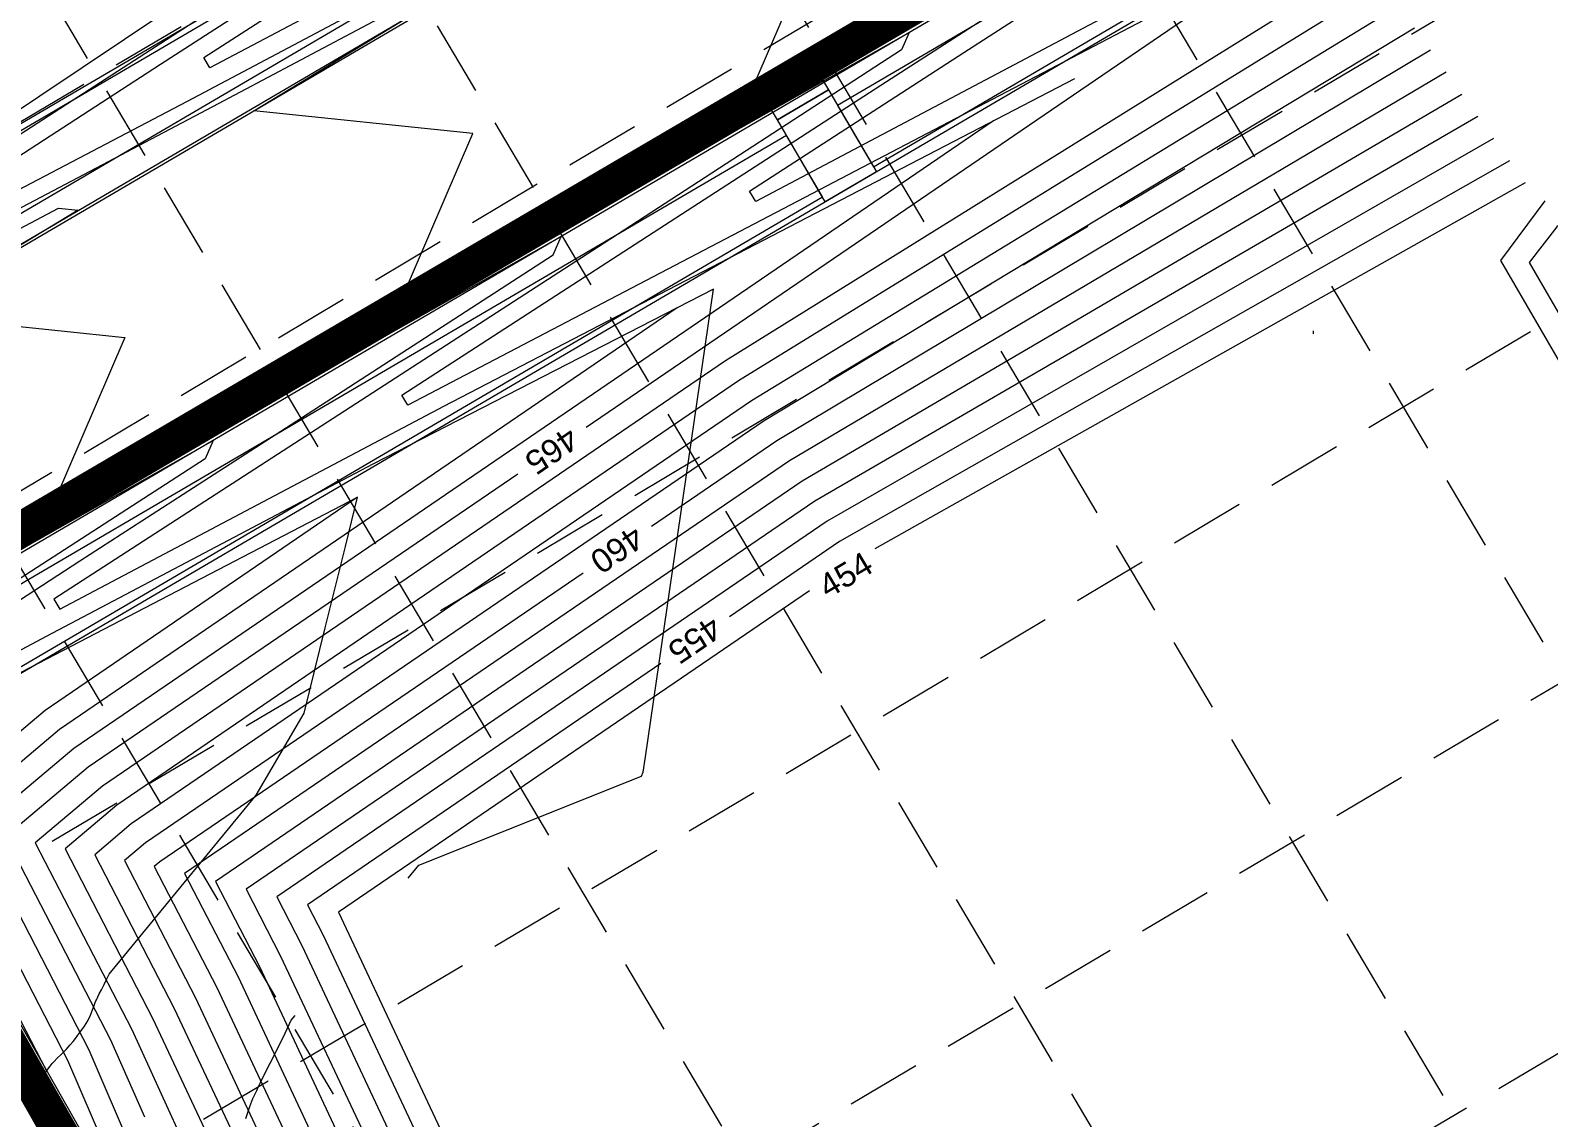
# Model space of a CAD drawing. Header units: inches. Extents: x 2527773 to 2531821, y 6906669 to 6910268.
# Drawn here: x 2528372.6 to 2528628.7, y 6908574.5 to 6908757.9 of the extents above; entities that cross this region are included whole.
import ezdxf
from ezdxf.enums import TextEntityAlignment as Align

# ---------------------------------------------------------------- set-up
doc = ezdxf.new("R2010")
doc.units = ezdxf.units.IN
doc.header["$MEASUREMENT"] = 0
doc.linetypes.add('DASHED', pattern=[0.2286, 0.1524, -0.0762])
doc.linetypes.add('HIDDEN', pattern=[0.009525, 0.00635, -0.003175])
for name, color, linetype, lineweight in [('CE-GRADE-25128 - CE-GRAD-CONT-MAJR-LABL-STD1', 1, 'Continuous', 30), ('CE-GRADE-25128 - CE-GRAD-CONT-MAJR-LINE', 1, 'Continuous', 80), ('CE-GRADE-25128 - CE-GRAD-CONT-MINR-LABL-STD1', 40, 'Continuous', 30), ('CE-GRADE-25128 - CE-GRAD-CONT-MINR-LINE', 40, 'Continuous', 53), ('CE-SITE-25128 - a-paving', 251, 'Continuous', 0), ('CE-xutil-25128 - 34-St_ Structs', 253, 'Continuous', 13), ('CE-xutil-25128 - 57-Hatch2', 253, 'Continuous', 13), ('Level 13', 7, 'Continuous', 0)]:
    doc.layers.add(name, color=color, linetype=linetype, lineweight=lineweight)
doc.layers.add('GRID', color=254, linetype='HIDDEN')
doc.layers.add('LIMITS OF DISTURBANCE', color=1, linetype='HIDDEN')
doc.styles.get("Standard").update_dxf_attribs({"font": 'ARIAL.TTF'})

msp = doc.modelspace()

# ---------------------------------------------------------------- hatches: boundary and pattern name
at = {"layer": 'CE-xutil-25128 - 34-St_ Structs', "linetype": 'Continuous'}
h = msp.add_hatch(dxfattribs=at)
h.set_pattern_fill('GRAVEL', color=256, style=0)
h.set_pattern_definition([(129.96, (2526076.5, 6909385), (150361.5, -182959.5), [1683.7, -334309.2]), (80.494, (2524995, 6910675.5), (-7020.9, -26916.6), [1541.3, -305670.6]), (28.105, (2525249.6, 6912195.7), (-328138.95, -173140.3), [1582, -408417.7]), (-20.42, (2526645, 6912941), (231435.2, -89115), [1564.3, -273661]), (-64.46, (2528111, 6912395), (19474.3, -33827.5), [1237, -253531.7]), (250.27, (2528644.3, 6911279), (-7020.9, -26916.6), [1533, -305679]), (213.56, (2528126.7, 6909836), (-308664.7, -206967.8), [985.1, -409629.8]), (175.85, (2527305.8, 6909291.4), (-139496.4, 7638), [1232.5, -305060]), (96.87, (2525431, 6915323), (5432.5, -87660.8), [1948.6, -147530.3]), (70.267, (2525198, 6917257.6), (-7020.87, -26916.6), [1667.5, -305544.4]), (30.83, (2525760, 6918827), (-7020, -26917), [1086, -37947]), (-14.62, (2526693, 6919384), (19474, -33828), [1332, -26050]), (-52.933, (2527981.5, 6919047.5), (84917.87, -108393.53), [1952, -312127.5]), (-78.41, (2529158, 6917490), (19474, -33828), [2072, -59936]), (-99.506, (2529574.2, 6915460.5), (-7020.9, -26916.6), [1741.5, -305470.3]), (216.02, (2529286.6, 6913743), (-141084.8, -106939.4), [1278.3, -214593]), (170.66, (2528252.7, 6912991), (-271972, 42192.6), [1394, -301085.5]), (131.27, (2526877, 6913217), (45969, -40738.5), [1499, -97712.4]), (114.228, (2525888.3, 6914344.2), (90350.4, -196054.3), [1166.4, -391719.5]), (129.963, (2517507.6, 6915584), (150361.5, -182959.53), [1683.1, -334309.8]), (80.494, (2516426.6, 6916874), (-7020.87, -26916.6), [1541, -305671]), (28.105, (2516681, 6918393.8), (-328138.95, -173140.29), [1582, -408417.6]), (-19.896, (2518076.5, 6919139), (257930.3, -96025.84), [1564.4, -300915]), (-65.258, (2519547.5, 6918606.7), (70876.1, -162226.8), [1246.6, -214624.8]), (250.267, (2520069.3, 6917474.5), (-7020.87, -26916.6), [1527.8, -305684]), (213.557, (2519553.4, 6916036.4), (-308664.7, -206967.82), [982.3, -409632.6]), (175.846, (2518735, 6915493.4), (-139496.44, 7638), [1229.8, -305062.9]), (129.963, (2514364.7, 6937176.5), (150361.48, -182959.53), [1682.7, -334310.2]), (80.494, (2513284, 6938466.2), (-7020.87, -26916.61), [1541.2, -305670.7]), (28.105, (2513538.4, 6939986.2), (-328138.95, -173140.29), [1581.3, -408418.3]), (-19.896, (2514933.2, 6940731.1), (257930.3, -96025.84), [1564, -300915.5]), (-65.258, (2516403.8, 6940199), (70876.14, -162226.76), [1247.3, -214624]), (250.267, (2516925.9, 6939066.1), (-7020.87, -26916.61), [1526.9, -305685]), (213.557, (2516410.3, 6937629), (-308664.7, -206967.82), [982.1, -409632.8]), (175.846, (2515592, 6937086), (-139496.44, 7638), [1229.7, -305063]), (129.963, (2527608.6, 6935478.7), (150361.48, -182959.53), [1009.8, -334983.1]), (80.494, (2526960, 6936252.7), (-7020.87, -26916.61), [925, -306287]), (28.105, (2527112.8, 6937164.9), (-328138.95, -173140.29), [949.7, -409049.9]), (-20.42, (2527950.5, 6937612.3), (231435.18, -89114.92), [937.8, -274287.5]), (-64.464, (2528829.4, 6937285), (19474.25, -33827.54), [742, -254026.6]), (250.267, (2529149.3, 6936615.5), (-7020.87, -26916.61), [919.6, -306292.3]), (213.557, (2528838.8, 6935749.9), (-308664.7, -206967.82), [591.4, -410023.5]), (175.846, (2528346, 6935423), (-139496.44, 7638), [738.7, -305554]), (129.963, (2529163.3, 6919196.6), (150361.5, -182959.53), [1683.1, -334309.8]), (80.494, (2528082.3, 6920486.6), (-7020.87, -26916.6), [1541.6, -305670.2]), (28.105, (2528336.9, 6922007.1), (-328138.95, -173140.29), [1581.6, -408418]), (-19.896, (2529732, 6922752.2), (257930.3, -96025.84), [1564.8, -300914.6]), (-65.258, (2531203.4, 6922219.6), (70876.1, -162226.8), [1247, -214624.5]), (250.267, (2531725.2, 6921087.2), (-7020.87, -26916.6), [1528, -305683.9]), (213.557, (2531209.3, 6919648.9), (-308664.7, -206967.82), [982.4, -409632.5]), (175.846, (2530390.7, 6919106), (-139496.44, 7638), [1229.7, -305063]), (129.963, (2521542.8, 6915637.8), (150361.5, -182959.53), [1683.7, -334309.2]), (80.494, (2520461.4, 6916928.3), (-7020.87, -26916.6), [1541.3, -305670.6]), (28.105, (2520715.9, 6918448.5), (-328138.95, -173140.3), [1582, -408417.7]), (-20.42, (2522111.3, 6919193.7), (231435.2, -89114.9), [1564.3, -273661]), (-64.464, (2523577.3, 6918648), (19474.25, -33827.5), [1237, -253531.7]), (250.267, (2524110.5, 6917531.7), (-7020.87, -26916.6), [1533, -305679]), (213.557, (2523593, 6916088.8), (-308664.7, -206967.82), [985.1, -409629.8]), (175.846, (2522772, 6915544.2), (-139496.44, 7638), [1232.6, -305060]), (129.963, (2517191, 6919457.6), (150361.48, -182959.53), [1683.7, -334309.2]), (80.494, (2516109.5, 6920748), (-7020.87, -26916.6), [1540.6, -305671.3]), (28.105, (2516364, 6922267.5), (-328138.95, -173140.29), [1582.3, -408417.2]), (-19.896, (2517759.7, 6923013), (257930.3, -96025.84), [1564, -300915.5]), (-65.258, (2519230.3, 6922480.7), (70876.1, -162226.76), [1246.8, -214624.6]), (250.267, (2519752, 6921348.3), (-7020.87, -26916.6), [1528, -305684]), (213.557, (2519236.2, 6919910.1), (-308664.7, -206967.82), [982.3, -409632.5]), (175.846, (2518417.6, 6919367), (-139496.44, 7638), [1229.8, -305062.8]), (129.963, (2530369, 6924043.9), (150361.48, -182959.53), [1683.1, -334309.8]), (80.494, (2529287.8, 6925334), (-7020.87, -26916.6), [1541.6, -305670.2]), (28.105, (2529542.4, 6926854.4), (-328138.95, -173140.29), [1581.6, -408418]), (-19.896, (2530937.5, 6927599.5), (257930.3, -96025.84), [1564.8, -300914.6]), (-65.258, (2532409, 6927067), (70876.14, -162226.76), [1247, -214624.5]), (250.267, (2532930.8, 6925934.5), (-7020.87, -26916.6), [1528, -305683.9]), (213.557, (2532414.9, 6924496.2), (-308664.7, -206967.82), [982.4, -409632.5]), (175.846, (2531596.2, 6923953.2), (-139496.44, 7638), [1229.7, -305063]), (40.813, (2524239.8, 6928777.4), (-74052.83, -66928), [1948.5, -335864.3]), (14.373, (2525714.6, 6930051), (-60011.1, -13094.77), [1671.3, -342678.3]), (-25.084, (2527333.6, 6930465.8), (125454.7, -61471.23), [1098.4, -305194.3]), (-71.345, (2528328.4, 6930000), (19474.3, -33827.5), [1348, -98468]), (250.267, (2528759.5, 6928723.1), (-7020.87, -26916.6), [1956, -305256]), (226.024, (2528099, 6926882), (-40536.85, -46922.3), [2066.7, -221343.4]), (199.49, (2526664, 6925395), (-60011, -13094.8), [1748, -97464]), (165.38, (2525016, 6924812), (19474, -33828), [1197, -26185]), (112.818, (2523858.4, 6925113.7), (70876.14, -162226.76), [1412.1, -313890]), (75.38, (2523310, 6926415), (19474, -33828), [1485, -26332]), (58.929, (2523685.6, 6927852.4), (-47557.7, -73838.9), [1164.2, -288883]), (96.872, (2520106.3, 6922343), (5432.5, -87660.8), [1948, -147531]), (70.267, (2519873.2, 6924277.2), (-7020.87, -26916.6), [1668.1, -305543.8]), (30.83, (2520436, 6925847), (-7020, -26917), [1085, -37947]), (-14.62, (2521368, 6926404), (19474, -33828), [1331, -26050]), (-52.933, (2522656.7, 6926067.5), (84917.87, -108393.53), [1952, -312127.6]), (-78.41, (2523833, 6924510), (19474, -33827.5), [2072, -59935]), (-99.506, (2524249.4, 6922480), (-7020.87, -26916.6), [1741, -305471]), (216.02, (2523962, 6920763), (-141084.8, -106939.4), [1279, -214592.5]), (170.657, (2522927.5, 6920010.9), (-271972, 42192.6), [1393.6, -301085.8]), (131.27, (2521552, 6920237), (45969.4, -40738.5), [1499.6, -97712]), (114.228, (2520563.2, 6921364.2), (90350.39, -196054.3), [1166, -391720]), (7.496, (2530950.7, 6936119), (-86506.2, -6183.8), [1948, -145832]), (-19.896, (2532882.2, 6936373.1), (257930.3, -96025.84), [1677.4, -300802]), (-57.343, (2534459.5, 6935802.3), (19474.25, -33827.54), [1093.7, -408905.8]), (255.38, (2535050, 6934881), (-33516, -20006), [1365, -26452]), (216.534, (2534705.2, 6933560.9), (-174600.77, -126945.06), [1971.6, -390914.3]), (192.31, (2533121, 6932387), (-33516, -20006), [2074.5, -59349]), (165.38, (2531094, 6931945), (19474, -33828), [1755, -25627]), (131.272, (2529396, 6932388), (45969.4, -40738.5), [1198, -98014]), (80.494, (2528606.1, 6933288), (-7020.87, -26916.61), [1406.1, -305805.8]), (42.107, (2528838, 6934675), (-33516, -20005.7), [1503, -98312.7]), (23.695, (2529953.5, 6935682.7), (-160559.04, -73111.84), [1174.6, -312905]), (129.963, (2530339.8, 6927931.9), (150361.48, -182959.53), [1683.3, -334309.6]), (80.494, (2529258.6, 6929222), (-7020.87, -26916.6), [1540.9, -305671]), (28.105, (2529513.1, 6930741.8), (-328138.95, -173140.29), [1582.1, -408417.5]), (-19.896, (2530908.6, 6931487), (257930.3, -96025.84), [1563.8, -300915.6]), (-65.258, (2532379, 6930955), (70876.14, -162226.76), [1247.3, -214624]), (250.267, (2532901, 6929822), (-7020.87, -26916.6), [1527.5, -305684.4]), (213.557, (2532385.4, 6928384.3), (-308664.7, -206967.82), [982.6, -409632.3]), (175.846, (2531566.6, 6927841.2), (-139496.44, 7638), [1230, -305062.6]), (7.496, (2520721, 6915001.6), (-86506.2, -6183.8), [1948, -145832]), (-19.896, (2522652.7, 6915255.8), (257930.3, -96025.84), [1677.4, -300802]), (-57.343, (2524230, 6914685), (19474.25, -33827.54), [1093.7, -408905.8]), (255.38, (2524820, 6913764), (-33516, -20006), [1365, -26452]), (216.534, (2524475.8, 6912443.5), (-174600.8, -126945.06), [1971.6, -390914.3]), (192.31, (2522892, 6911270), (-33516, -20006), [2074, -59349]), (165.38, (2520865, 6910828), (19474, -33828), [1755, -25626]), (131.27, (2519167, 6911271), (45969.4, -40738.5), [1197, -98014.6]), (80.494, (2518377.3, 6912170.5), (-7020.87, -26916.6), [1406.3, -305805.6]), (42.11, (2518609.5, 6913557.5), (-33516, -20005.7), [1503, -98313]), (23.695, (2519724.6, 6914565.3), (-160559.04, -73111.84), [1174.6, -312905]), (129.963, (2521508.8, 6928219.5), (150361.48, -182959.53), [1683.3, -334309.6]), (80.494, (2520427.7, 6929509.7), (-7020.87, -26916.6), [1540.8, -305671]), (28.105, (2520682.1, 6931029.4), (-328138.95, -173140.29), [1581.6, -408418]), (-20.42, (2522077.2, 6931774.4), (231435.18, -89114.92), [1564.1, -273661.2]), (-64.464, (2523543, 6931228.7), (19474.25, -33827.54), [1237, -253531.8]), (250.267, (2524076.3, 6930112.6), (-7020.87, -26916.6), [1532.2, -305679.7]), (213.557, (2523559, 6928670.4), (-308664.7, -206967.82), [985.1, -409629.8]), (175.846, (2522738, 6928126), (-139496.44, 7638), [1232, -305060.7]), (129.963, (2515313.8, 6912590.5), (150361.5, -182959.53), [1682.7, -334310.2]), (80.494, (2514233, 6913880.2), (-7020.87, -26916.6), [1541.2, -305670.7]), (28.105, (2514487.5, 6915400.2), (-328138.95, -173140.29), [1581.3, -408418.3]), (-19.896, (2515882.3, 6916145.1), (257930.3, -96025.84), [1564.6, -300914.8]), (-65.258, (2517353.6, 6915612.7), (70876.1, -162226.8), [1246.8, -214624.7]), (250.267, (2517875.4, 6914480.4), (-7020.87, -26916.6), [1528, -305684]), (213.557, (2517359.5, 6913042.1), (-308664.7, -206967.82), [982.3, -409632.6]), (175.846, (2516541, 6912499.1), (-139496.44, 7638), [1229.7, -305063]), (129.963, (2510755.4, 6914059.2), (150361.48, -182959.53), [1683.7, -334309.2]), (80.494, (2509674, 6915349.8), (-7020.87, -26916.6), [1540.6, -305671.3]), (28.105, (2509928.3, 6916869.2), (-328138.95, -173140.29), [1582.4, -408417.2]), (-19.896, (2511324, 6917614.6), (257930.3, -96025.84), [1564, -300915.5]), (-65.258, (2512794.7, 6917082.4), (70876.14, -162226.76), [1246.8, -214624.6]), (250.267, (2513316.5, 6915950), (-7020.87, -26916.6), [1528, -305684]), (213.557, (2512800.6, 6914511.8), (-308664.7, -206967.82), [982.4, -409632.5]), (175.846, (2511982, 6913968.8), (-139496.44, 7638), [1229.8, -305062.8]), (7.496, (2516517.7, 6933227), (-86506.2, -6183.8), [1948, -145832.3]), (-19.896, (2518449, 6933481.1), (257930.3, -96025.84), [1677.7, -300801.7]), (-57.343, (2520026.6, 6932910.2), (19474.25, -33827.54), [1094.1, -408905.5]), (255.38, (2520617, 6931990), (-33516, -20006), [1365, -26452]), (216.534, (2520272.4, 6930668.1), (-174600.77, -126945.06), [1971.2, -390914.7]), (192.31, (2518689, 6929495), (-33516, -20006), [2075, -59348]), (165.38, (2516660, 6929052), (19474, -33828), [1755, -25627]), (131.272, (2514963, 6929495), (45969.4, -40738.5), [1198, -98014]), (80.494, (2514173, 6930395.4), (-7020.87, -26916.61), [1406.1, -305805.8]), (42.107, (2514405, 6931782), (-33516, -20005.7), [1503, -98312.7]), (23.695, (2515520.3, 6932790), (-160559.04, -73111.84), [1174.6, -312905]), (129.963, (2508526.9, 6927932.4), (150361.48, -182959.53), [1683.3, -334309.6]), (80.494, (2507445.7, 6929222.6), (-7020.87, -26916.61), [1540.8, -305671]), (28.105, (2507700.2, 6930742.3), (-328138.95, -173140.29), [1582.1, -408417.5]), (-19.896, (2509095.7, 6931487.6), (257930.3, -96025.84), [1563.7, -300915.7]), (-65.258, (2510566, 6930955.5), (70876.14, -162226.76), [1246.7, -214624.7]), (250.267, (2511088, 6929823.2), (-7020.87, -26916.61), [1527.8, -305684]), (213.557, (2510572, 6928385), (-308664.7, -206967.82), [981.8, -409633]), (175.846, (2509753.9, 6927842.3), (-139496.44, 7638), [1230.2, -305062.5]), (7.496, (2511608.7, 6922354.5), (-86506.2, -6183.8), [1948, -145832]), (-19.896, (2513540.2, 6922608.7), (257930.3, -96025.84), [1677.4, -300802]), (-57.343, (2515117.5, 6922037.8), (19474.25, -33827.54), [1094.3, -408905.3]), (255.38, (2515708, 6921117), (-33516, -20006), [1364, -26453]), (216.534, (2515363.6, 6919796.3), (-174600.77, -126945.06), [1970.8, -390915]), (192.31, (2513780, 6918623), (-33516, -20006), [2075, -59348]), (165.38, (2511753, 6918180), (19474, -33828), [1755, -25626]), (131.272, (2510054, 6918624), (45969.4, -40738.5), [1197, -98015]), (80.494, (2509264.8, 6919523.4), (-7020.87, -26916.6), [1406.2, -305805.7]), (42.107, (2509497, 6920910), (-33516, -20005.7), [1503, -98312.7]), (23.695, (2510612, 6921918), (-160559.04, -73111.84), [1174.6, -312905]), (7.496, (2518816, 6938558.6), (-86506.2, -6183.84), [1948, -145832.3]), (-19.896, (2520747.5, 6938812.7), (257930.3, -96025.84), [1677.7, -300801.7]), (-57.343, (2522325, 6938241.8), (19474.25, -33827.54), [1093.7, -408906]), (255.38, (2522915, 6937320), (-33516, -20006), [1365, -26453]), (216.534, (2522570.7, 6936000.5), (-174600.77, -126945.06), [1971.5, -390914.3]), (192.31, (2520987, 6934827), (-33516, -20005.7), [2074.4, -59349]), (165.38, (2518960, 6934385), (19474, -33828), [1755, -25627]), (131.272, (2517262, 6934827.6), (45969.4, -40738.5), [1198, -98014]), (80.494, (2516471.7, 6935727.8), (-7020.87, -26916.61), [1405.4, -305806.5]), (42.107, (2516704, 6937114), (-33516, -20005.7), [1503.6, -98312]), (23.695, (2517819.3, 6938122), (-160559.04, -73111.84), [1174.4, -312905]), (96.872, (2504636.4, 6918026), (5432.5, -87660.8), [1948, -147531]), (70.267, (2504403.3, 6919960), (-7020.87, -26916.61), [1668, -305543.8]), (33.557, (2504966.5, 6921530), (-308664.7, -206967.82), [1084.9, -409530]), (-14.62, (2505870, 6922130), (19474, -33828), [1369, -26012]), (-53.72, (2507195.5, 6921784), (19474.25, -33827.5), [1974, -174447.7]), (-78.414, (2508363, 6920193), (19474, -33827.5), [2072, -59936]), (-99.506, (2508779.5, 6918163.4), (-7020.87, -26916.6), [1741.6, -305470.3]), (216.02, (2508492, 6916445.7), (-141084.8, -106939.4), [1278.8, -214592.6]), (170.657, (2507457.6, 6915693.7), (-271972.02, 42192.62), [1393.6, -301085.8]), (131.272, (2506082.5, 6915920), (45969.4, -40738.5), [1500, -97711.6]), (114.228, (2505093, 6917047.4), (90350.39, -196054.3), [1166.3, -391719.5]), (129.963, (2512213, 6932268), (150361.48, -182959.53), [1683.3, -334309.6]), (80.494, (2511131.8, 6933558), (-7020.87, -26916.61), [1540.8, -305671]), (28.105, (2511386.3, 6935077.7), (-328138.95, -173140.29), [1581.6, -408418]), (-20.42, (2512781.4, 6935822.8), (231435.18, -89114.92), [1564.1, -273661.2]), (-64.464, (2514247.3, 6935277), (19474.25, -33827.54), [1237, -253531.8]), (250.267, (2514780.5, 6934161), (-7020.87, -26916.61), [1532.2, -305679.7]), (213.557, (2514263.2, 6932718.8), (-308664.7, -206967.82), [985.1, -409629.8]), (175.846, (2513442.2, 6932174.3), (-139496.44, 7638), [1232.6, -305060]), (96.872, (2510690, 6925292), (5432.5, -87660.8), [1948, -147531]), (70.267, (2510457, 6927226), (-7020.87, -26916.61), [1668.1, -305543.8]), (30.83, (2511020, 6928796), (-7021, -26917), [1085, -37947]), (-14.62, (2511952, 6929352), (19474, -33828), [1331, -26050]), (-52.933, (2513240.5, 6929016.4), (84917.87, -108393.53), [1952, -312127.6]), (-78.414, (2514417, 6927459), (19474, -33827.5), [2072, -59935]), (-99.506, (2514833.2, 6925428.9), (-7020.87, -26916.6), [1741, -305471]), (216.02, (2514545.7, 6923712), (-141084.8, -106939.4), [1279, -214592.5]), (170.657, (2513511.2, 6922959.7), (-271972.02, 42192.62), [1393.6, -301085.8]), (131.272, (2512136, 6923186), (45969.4, -40738.5), [1499.6, -97712]), (114.228, (2511147, 6924313), (90350.39, -196054.3), [1166.5, -391719.4]), (129.963, (2505913.3, 6923620.3), (150361.48, -182959.53), [1683.7, -334309.2]), (80.494, (2504831.8, 6924910.8), (-7020.87, -26916.61), [1540.6, -305671.3]), (28.105, (2505086.3, 6926430.3), (-328138.95, -173140.29), [1582.3, -408417.2]), (-19.896, (2506482, 6927175.7), (257930.3, -96025.84), [1564, -300915.5]), (-65.258, (2507952.6, 6926643.5), (70876.14, -162226.76), [1246.8, -214624.6]), (250.267, (2508474.4, 6925511), (-7020.87, -26916.61), [1528, -305684]), (213.557, (2507958.5, 6924072.9), (-308664.7, -206967.82), [982.3, -409632.5]), (175.846, (2507140, 6923529.9), (-139496.44, 7638), [1229.8, -305062.8]), (129.963, (2507994, 6932427.1), (150361.48, -182959.53), [1683.3, -334309.6]), (80.494, (2506912.7, 6933717.3), (-7020.87, -26916.61), [1540.8, -305671]), (28.105, (2507167.2, 6935237), (-328138.95, -173140.29), [1581.6, -408418]), (-20.42, (2508562.3, 6935982), (231435.18, -89114.92), [1564.1, -273661.2]), (-64.464, (2510028.2, 6935436.3), (19474.25, -33827.54), [1237, -253531.8]), (250.267, (2510561.4, 6934320.3), (-7020.87, -26916.61), [1532.2, -305679.7]), (213.557, (2510044, 6932878), (-308664.7, -206967.82), [985.6, -409629.2]), (175.846, (2509222.7, 6932333.2), (-139496.44, 7638), [1232.2, -305060.4]), (129.963, (2502977, 6915866.4), (150361.48, -182959.53), [1010.4, -334982.6]), (80.494, (2502328, 6916640.8), (-7020.87, -26916.61), [924.5, -306287.3]), (28.105, (2502480.8, 6917552.6), (-328138.95, -173140.29), [949, -409050.6]), (-19.896, (2503317.9, 6917999.7), (257930.3, -96025.84), [938.7, -301540.7]), (-65.258, (2504200.6, 6917680.2), (70876.14, -162226.76), [748.3, -215123.2]), (250.267, (2504513.8, 6917000.7), (-7020.87, -26916.61), [916.7, -306295.2]), (213.557, (2504204.2, 6916137.8), (-308664.7, -206967.82), [589.5, -410025.4]), (175.846, (2503713, 6915812), (-139496.44, 7638), [737.9, -305554.8]), (129.963, (2508532.7, 6921935), (150361.48, -182959.53), [1009.8, -334983.1]), (80.494, (2507884.1, 6922708.8), (-7020.87, -26916.61), [925, -306287]), (28.105, (2508036.9, 6923621), (-328138.95, -173140.29), [949.7, -409049.9]), (-20.42, (2508874.6, 6924068.4), (231435.18, -89114.92), [937.8, -274287.5]), (-64.464, (2509753.5, 6923741.2), (19474.25, -33827.54), [742, -254026.6]), (250.267, (2510073.4, 6923071.6), (-7020.87, -26916.6), [919.6, -306292.3]), (213.557, (2509762.9, 6922206), (-308664.7, -206967.82), [591.4, -410023.5]), (175.846, (2509270, 6921879), (-139496.44, 7638), [738.7, -305554]), (129.963, (2514375.6, 6916442.4), (150361.48, -182959.53), [1009.8, -334983.1]), (80.494, (2513727, 6917216.3), (-7020.87, -26916.6), [925, -306287]), (28.105, (2513879.8, 6918128.5), (-328138.95, -173140.29), [949.7, -409049.9]), (-20.42, (2514717.5, 6918576), (231435.18, -89114.9), [937.8, -274287.5]), (-64.464, (2515596.4, 6918248.7), (19474.25, -33827.54), [742, -254026.6]), (250.267, (2515916.3, 6917579), (-7020.87, -26916.6), [919.6, -306292.3]), (213.557, (2515605.8, 6916713.5), (-308664.7, -206967.82), [591.4, -410023.5]), (175.846, (2515113, 6916386.6), (-139496.44, 7638), [738.7, -305554]), (129.963, (2525675.9, 6920488.6), (150361.5, -182959.53), [1683.3, -334309.6]), (80.494, (2524594.7, 6921778.8), (-7020.87, -26916.6), [1540.8, -305671]), (28.105, (2524849.2, 6923298.5), (-328138.95, -173140.29), [1581.6, -408418]), (-20.42, (2526244.3, 6924043.5), (231435.2, -89114.9), [1564.1, -273661.2]), (-64.464, (2527710, 6923497.8), (19474.25, -33827.54), [1237, -253531.8]), (250.267, (2528243.3, 6922381.7), (-7020.87, -26916.6), [1532.2, -305679.7]), (213.557, (2527726, 6920939.5), (-308664.7, -206967.82), [985.1, -409629.8]), (175.846, (2526905, 6920395), (-139496.44, 7638), [1232.6, -305060]), (129.963, (2527505.5, 6923688.8), (150361.48, -182959.53), [1010.4, -334982.6]), (80.494, (2526856.5, 6924463.2), (-7020.87, -26916.6), [924.5, -306287.3]), (28.105, (2527009.2, 6925375), (-328138.95, -173140.29), [949, -409050.6]), (-19.896, (2527846.3, 6925822.2), (257930.3, -96025.84), [938.7, -301540.7]), (-65.258, (2528729, 6925502.7), (70876.1, -162226.76), [748.3, -215123]), (250.267, (2529042.2, 6924823), (-7020.87, -26916.6), [916.7, -306295.2]), (213.557, (2528732.7, 6923960.2), (-308664.7, -206967.82), [589.5, -410025.4]), (175.846, (2528241.4, 6923634.4), (-139496.44, 7638), [737.9, -305554.8]), (96.872, (2522877.6, 6933441), (5432.5, -87660.8), [1948, -147531]), (70.267, (2522644.5, 6935375), (-7020.87, -26916.61), [1668, -305543.8]), (33.557, (2523207.7, 6936945.1), (-308664.7, -206967.82), [1084.9, -409530]), (-14.62, (2524112, 6937545), (19474, -33828), [1369, -26012]), (-53.72, (2525436.7, 6937199), (19474.25, -33827.54), [1974, -174447.7]), (-78.414, (2526605, 6935608), (19474, -33827.5), [2072, -59936]), (-99.506, (2527020.8, 6933578.5), (-7020.87, -26916.61), [1741.6, -305470.3]), (216.02, (2526733, 6931861), (-141084.8, -106939.37), [1278.8, -214592.6]), (170.657, (2525698.8, 6931108.8), (-271972.02, 42192.62), [1393.6, -301085.8]), (131.272, (2524324, 6931335), (45969.4, -40738.5), [1500, -97711.6]), (114.228, (2523334.2, 6932462.5), (90350.39, -196054.3), [1166.3, -391719.5]), (40.813, (2515920, 6927309.7), (-74052.83, -66928), [1948.5, -335864.3]), (14.373, (2517394.8, 6928583.2), (-60011.1, -13094.77), [1671.3, -342678.3]), (-25.084, (2519013.9, 6928998.1), (125454.7, -61471.23), [1098.4, -305194.3]), (-71.345, (2520008.6, 6928532.5), (19474.3, -33827.5), [1348, -98468]), (250.267, (2520439.7, 6927255.5), (-7020.87, -26916.6), [1956, -305256]), (226.024, (2519779.3, 6925414.3), (-40536.85, -46922.3), [2066.7, -221343.4]), (199.49, (2518344, 6923927), (-60011, -13094.8), [1748, -97464]), (165.38, (2516697, 6923344), (19474, -33828), [1197, -26185]), (112.818, (2515538.6, 6923646), (70876.14, -162226.76), [1412.1, -313890]), (75.38, (2514990, 6924948), (19474, -33828), [1485, -26332]), (58.929, (2515365.8, 6926384.8), (-47557.7, -73838.92), [1164.2, -288883])])
h.paths.add_polyline_path([(2528498.56, 6908742.8), (2528507.19, 6908747.86), (2528515.28, 6908734.06), (2528506.65, 6908729)])

# ---------------------------------------------------------------- linework, layer by layer
at = {"color": 35, "lineweight": 0}
for p, q in [((2528401.82, 6908753.32), (2528475.89, 6908801.25)), ((2528487.75, 6908796.48), (2528402.83, 6908751.6)), ((2528399.05, 6908745.95), (2528479.95, 6908788.96)), ((2528516.97, 6908749.3), (2528578.12, 6908788.86)), ((2528598.85, 6908779.81), (2528436.21, 6908694.66)), ((2528505.87, 6908774.91), (2528491.17, 6908740.79)), ((2528530.01, 6908754.16), (2528557.37, 6908771.87)), ((2528389.17, 6908752.27), (2528416.72, 6908770.1)), ((2528419.75, 6908768.49), (2528394.53, 6908752.18)), ((2528395.58, 6908761.16), (2528340.1, 6908724.09)), ((2528435.97, 6908762.33), (2528403.25, 6908745.04)), ((2528410.24, 6908744.35), (2528439.33, 6908761.98)), ((2528555, 6908760.83), (2528494.9, 6908729.06)), ((2528491.17, 6908740.79), (2528520.77, 6908757.56)), ((2528520.77, 6908757.56), (2528519.52, 6908754.66)), ((2528402.83, 6908751.6), (2528401.82, 6908753.32)), ((2528519.52, 6908754.66), (2528469.33, 6908722.04)), ((2528493.88, 6908730.79), (2528530.01, 6908754.16)), ((2528394.53, 6908752.18), (2528343.14, 6908718.92)), ((2528346.8, 6908724.86), (2528389.17, 6908752.27)), ((2528435.2, 6908696.39), (2528516.97, 6908749.3)), ((2528442.32, 6908694.5), (2528548.75, 6908749.8)), ((2528344.15, 6908717.19), (2528399.05, 6908745.95)), ((2528403.25, 6908745.04), (2528345.37, 6908714.45)), ((2528447.18, 6908740.5), (2528410.24, 6908744.35)), ((2528432.49, 6908706.39), (2528447.18, 6908740.5)), ((2528494.9, 6908729.06), (2528493.88, 6908730.79)), ((2528321.66, 6908698.53), (2528377.28, 6908727.92)), ((2528380.64, 6908727.58), (2528351.55, 6908709.94)), ((2528377.28, 6908727.92), (2528380.64, 6908727.58)), ((2528469.33, 6908722.04), (2528424.58, 6908693.08)), ((2528462.08, 6908723.16), (2528432.49, 6908706.39)), ((2528460.75, 6908720.06), (2528462.08, 6908723.16)), ((2528417.5, 6908692.07), (2528460.75, 6908720.06)), ((2528487.78, 6908714.23), (2528430.3, 6908684.75)), ((2528476.29, 6908635.33), (2528487.78, 6908714.23)), ((2528351.55, 6908709.94), (2528388.5, 6908706.1)), ((2528588.94, 6908707.22), (2528588.95, 6908706.72)), ((2528388.5, 6908706.1), (2528373.8, 6908671.98)), ((2528436.21, 6908694.66), (2528435.2, 6908696.39)), ((2528377.53, 6908660.26), (2528442.32, 6908694.5)), ((2528424.58, 6908693.08), (2528376.52, 6908661.98)), ((2528380.91, 6908668.4), (2528417.5, 6908692.07)), ((2528373.8, 6908671.98), (2528403.4, 6908688.75)), ((2528403.4, 6908688.75), (2528402.06, 6908685.65)), ((2528402.06, 6908685.65), (2528347.61, 6908650.42)), ((2528430.3, 6908684.75), (2528398.8, 6908668.11)), ((2528328.17, 6908627.39), (2528427.75, 6908679.14)), ((2528425.69, 6908670.83), (2528427.75, 6908679.14)), ((2528422.29, 6908657.1), (2528425.69, 6908670.83)), ((2528353.55, 6908650.69), (2528380.91, 6908668.4)), ((2528398.8, 6908668.11), (2528375.23, 6908655.65)), ((2528376.52, 6908661.98), (2528377.53, 6908660.26)), ((2528375.23, 6908655.65), (2528347.01, 6908640.74)), ((2528418.73, 6908642.7), (2528422.29, 6908657.1)), ((2528410.67, 6908628.88), (2528418.73, 6908642.7)), ((2528475.92, 6908632.75), (2528476.29, 6908635.33)), ((2528475.65, 6908632.08), (2528475.92, 6908632.75)), ((2528438.08, 6908617.1), (2528475.65, 6908632.08)), ((2528385.83, 6908598.7), (2528410.67, 6908628.88)), ((2528436.26, 6908614.89), (2528438.08, 6908617.1)), ((2528384.54, 6908596.06), (2528384.98, 6908596.94)), ((2528384.98, 6908596.94), (2528385.45, 6908597.9)), ((2528385.45, 6908597.9), (2528385.83, 6908598.7)), ((2528383.3, 6908593.41), (2528383.48, 6908593.89)), ((2528383.48, 6908593.89), (2528383.61, 6908594.18)), ((2528383.61, 6908594.18), (2528383.71, 6908594.38)), ((2528383.71, 6908594.38), (2528383.81, 6908594.58)), ((2528383.81, 6908594.58), (2528383.95, 6908594.88)), ((2528383.95, 6908594.88), (2528384.18, 6908595.35)), ((2528384.18, 6908595.35), (2528384.54, 6908596.06)), ((2528382.25, 6908590.81), (2528382.71, 6908591.77)), ((2528382.71, 6908591.77), (2528383.05, 6908592.67)), ((2528383.05, 6908592.67), (2528383.3, 6908593.41)), ((2528416.55, 6908590.93), (2528417.2, 6908591.72)), ((2528380.55, 6908588.38), (2528381.08, 6908589.07)), ((2528381.08, 6908589.07), (2528381.68, 6908589.89)), ((2528381.68, 6908589.89), (2528382.25, 6908590.81)), ((2528414.22, 6908586.09), (2528415.51, 6908588.73)), ((2528415.51, 6908588.73), (2528416.55, 6908590.93)), ((2528378.58, 6908586), (2528379.28, 6908586.75)), ((2528379.28, 6908586.75), (2528379.77, 6908587.33)), ((2528379.77, 6908587.33), (2528380.15, 6908587.84)), ((2528380.15, 6908587.84), (2528380.55, 6908588.38)), ((2528412.99, 6908583.66), (2528414.22, 6908586.09)), ((2528375.89, 6908583.17), (2528376.22, 6908583.59)), ((2528376.22, 6908583.59), (2528376.58, 6908583.98)), ((2528376.58, 6908583.98), (2528377.08, 6908584.49)), ((2528377.08, 6908584.49), (2528377.79, 6908585.2)), ((2528377.79, 6908585.2), (2528378.58, 6908586)), ((2528412.01, 6908581.71), (2528412.99, 6908583.66)), ((2528319.5, 6908531.55), (2528374.67, 6908581.4)), ((2528374.67, 6908581.4), (2528375.09, 6908582.03)), ((2528375.09, 6908582.03), (2528375.51, 6908582.64)), ((2528375.51, 6908582.64), (2528375.89, 6908583.17)), ((2528411.37, 6908580.41), (2528412.01, 6908581.71)), ((2528410.1, 6908577.69), (2528410.45, 6908578.5)), ((2528410.45, 6908578.5), (2528410.73, 6908579.05)), ((2528410.73, 6908579.05), (2528410.99, 6908579.61)), ((2528410.99, 6908579.61), (2528411.37, 6908580.41)), ((2528408.9, 6908574.34), (2528409.6, 6908576.36)), ((2528409.6, 6908576.36), (2528410.1, 6908577.69))]:
    msp.add_line(p, q, dxfattribs=at)
at = {"layer": 'CE-GRADE-25128 - CE-GRAD-CONT-MAJR-LINE', "color": 35, "linetype": 'Continuous', "lineweight": 0}
for p, q in [((2528608.71, 6908754.57), (2528498.47, 6908688.66)), ((2528622.03, 6908735.93), (2528509.06, 6908671.68)), ((2528421.95, 6908605.29), (2528466.12, 6908511.2)), ((2528404, 6908596.45), (2528430.04, 6908540.98)), ((2528386.06, 6908587.61), (2528391.79, 6908574.62))]:
    msp.add_line(p, q, dxfattribs=at)
at = {"layer": 'CE-GRADE-25128 - CE-GRAD-CONT-MAJR-LINE', "color": 35, "linetype": 'Continuous', "lineweight": 0, "flags": 128}
for points in [[(2528588.97, 6908774.64), (2528466.31, 6908690.93)], [(2528498.47, 6908688.66), (2528477.33, 6908674.23)], [(2528454.78, 6908683.06), (2528382.31, 6908633.59), (2528368.37, 6908621.85), (2528386.06, 6908587.61)], [(2528509.06, 6908671.68), (2528490.46, 6908658.98)], [(2528465.8, 6908666.36), (2528394.42, 6908617.65), (2528393.46, 6908616.84), (2528404, 6908596.45)], [(2528478.93, 6908651.11), (2528419.3, 6908610.41), (2528421.95, 6908605.29)]]:
    msp.add_lwpolyline(points, dxfattribs=at)
at = {"layer": 'CE-GRADE-25128 - CE-GRAD-CONT-MINR-LINE', "color": 35, "linetype": 'Continuous', "lineweight": 0}
for p, q in [((2528598.05, 6908769.47), (2528489.83, 6908702.14)), ((2528600.72, 6908765.75), (2528492.01, 6908698.78)), ((2528603.38, 6908762.02), (2528494.18, 6908695.42)), ((2528606.05, 6908758.29), (2528496.33, 6908692.04)), ((2528611.38, 6908750.84), (2528500.61, 6908685.28)), ((2528614.04, 6908747.11), (2528502.74, 6908681.89)), ((2528616.71, 6908743.39), (2528504.86, 6908678.5)), ((2528619.37, 6908739.66), (2528506.97, 6908675.09)), ((2528624.7, 6908732.2), (2528515.01, 6908670.43)), ((2528620.55, 6908719.07), (2528694.24, 6908592)), ((2528424.55, 6908609.16), (2528563.8, 6908312.52)), ((2528414.77, 6908601.75), (2528552.93, 6908307.44)), ((2528418.36, 6908603.52), (2528556.55, 6908309.12)), ((2528411.18, 6908599.99), (2528549.29, 6908305.78)), ((2528407.59, 6908598.22), (2528545.63, 6908304.15)), ((2528400.41, 6908594.68), (2528538.32, 6908300.9)), ((2528393.24, 6908591.14), (2528494.35, 6908375.75)), ((2528396.83, 6908592.91), (2528516.26, 6908338.48)), ((2528389.65, 6908589.37), (2528462.78, 6908429.68)), ((2528378.82, 6908584.19), (2528392.67, 6908551.95)), ((2528382.44, 6908585.9), (2528409.95, 6908521.85))]:
    msp.add_line(p, q, dxfattribs=at)
at = {"layer": 'CE-GRADE-25128 - CE-GRAD-CONT-MINR-LINE', "color": 35, "linetype": 'Continuous', "lineweight": 0, "flags": 128}
for points in [[(2529133.48, 6909048.29), (2529092.28, 6909019.24), (2529085.81, 6909014.99), (2529049.71, 6908994.89), (2529035.81, 6908986.06), (2529008.36, 6908965.94), (2528995.92, 6908957.61), (2528956.79, 6908933.8), (2528930.11, 6908918.32), (2528910.72, 6908904.53), (2528855.31, 6908869.93), (2528833.89, 6908855.07), (2528780.18, 6908823.04), (2528754.86, 6908804.31), (2528719.31, 6908787.58), (2528704.46, 6908777.22), (2528670.6, 6908755.77), (2528630.03, 6908724.75), (2528625.36, 6908718.75), (2528701.88, 6908586.8), (2528710.59, 6908582.02)], [(2528535.02, 6908742.67), (2528379.88, 6908636.78), (2528363.35, 6908622.85), (2528382.44, 6908585.9)], [(2528628.04, 6908729.15), (2528620.55, 6908719.07)], [(2528481.67, 6908711.09), (2528377.46, 6908639.97), (2528358.33, 6908623.85), (2528378.82, 6908584.19)], [(2528489.83, 6908702.14), (2528384.73, 6908630.4), (2528373.39, 6908620.85), (2528389.65, 6908589.37)], [(2528492.01, 6908698.78), (2528387.15, 6908627.22), (2528378.41, 6908619.84), (2528393.24, 6908591.14)], [(2528494.18, 6908695.42), (2528389.57, 6908624.03), (2528383.43, 6908618.84), (2528396.83, 6908592.91)], [(2528496.33, 6908692.04), (2528392, 6908620.84), (2528388.45, 6908617.84), (2528400.41, 6908594.68)], [(2528500.61, 6908685.28), (2528398.58, 6908615.65), (2528407.59, 6908598.22)], [(2528502.74, 6908681.89), (2528403.76, 6908614.34), (2528411.18, 6908599.99)], [(2528427.75, 6908679.14), (2528375.04, 6908643.16), (2528353.31, 6908624.85), (2528375.27, 6908582.36)], [(2528504.86, 6908678.5), (2528408.94, 6908613.03), (2528414.77, 6908601.75)], [(2528506.97, 6908675.09), (2528414.12, 6908611.72), (2528418.36, 6908603.52)], [(2528503.97, 6908663.36), (2528424.55, 6908609.16)]]:
    msp.add_lwpolyline(points, dxfattribs=at)
at = {"layer": 'CE-SITE-25128 - a-paving', "lineweight": 0, "ltscale": 0.273403}
for p, q in [((2528248.91, 6908650.35), (2530297.74, 6909851.47)), ((2528249.16, 6908649.92), (2530297.99, 6909851.04)), ((2530321.07, 6909813.5), (2528271.64, 6908612.09)), ((2530321.32, 6909813.07), (2528271.9, 6908611.66))]:
    msp.add_line(p, q, dxfattribs=at)
at = {"layer": 'CE-xutil-25128 - 34-St_ Structs', "linetype": 'Continuous', "lineweight": 0, "flags": 128}
for points in [[(2528497.55, 6908744.53), (2528506.17, 6908749.59), (2528507.19, 6908747.86), (2528498.56, 6908742.8)], [(2528498.56, 6908742.8), (2528507.19, 6908747.86), (2528515.28, 6908734.06), (2528506.65, 6908729)]]:
    msp.add_lwpolyline(points, close=True, dxfattribs=at)
at = {"layer": 'CE-xutil-25128 - 57-Hatch2', "linetype": 'Continuous', "lineweight": 0, "flags": 128}
msp.add_lwpolyline([(2528764.95, 6908881.59), (2528758.88, 6908891.94), (2528508.7, 6908745.27), (2528514.77, 6908734.92)], close=True, dxfattribs=at)
for points in [[(2528246.61, 6908654.21), (2528472.77, 6908786.8), (2528466.7, 6908797.15), (2528240.48, 6908664.53)], [(2528280.32, 6908597.47), (2528506.15, 6908729.86), (2528500.08, 6908740.21), (2528274.19, 6908607.79)]]:
    msp.add_lwpolyline(points, dxfattribs=at)
at = {"layer": 'GRID', "color": 252, "linetype": 'HIDDEN', "lineweight": 0, "ltscale": 2000}
for p, q in [((2527879.28, 6908450.57), (2530733.97, 6910145.81)), ((2527906.62, 6908404.53), (2530761.31, 6910099.76)), ((2527933.97, 6908358.48), (2530788.65, 6910053.72)), ((2527959.52, 6908311.58), (2530814.21, 6910006.82)), ((2527986.87, 6908265.54), (2530841.55, 6909960.78)), ((2528014.21, 6908219.5), (2530868.89, 6909914.74)), ((2528494.76, 6908878.55), (2529451.87, 6907266.83)), ((2528448.72, 6908851.21), (2529405.83, 6907239.49)), ((2528402.26, 6908824.21), (2529359.63, 6907212.06)), ((2528356.22, 6908796.87), (2529313.59, 6907184.71)), ((2528310.17, 6908769.53), (2529267.54, 6907157.37))]:
    msp.add_line(p, q, dxfattribs=at)
at = {"layer": 'Level 13', "color": 7, "linetype": 'Continuous', "lineweight": 0}
for p, q in [((2530282.08, 6909862.57), (2528239.97, 6908665.39)), ((2530323.15, 6909793.92), (2528345.54, 6908634.55)), ((2528345.54, 6908634.55), (2528884.54, 6907689.08))]:
    msp.add_line(p, q, dxfattribs=at)
at = {"layer": 'LIMITS OF DISTURBANCE', "linetype": 'DASHED', "lineweight": 0, "ltscale": 200, "const_width": 6}
msp.add_lwpolyline([(2528332.36, 6908651.37), (2528888.03, 6907674.77), (2529627.31, 6908111.38), (2529767.82, 6907853.31), (2529803.13, 6907790.91), (2529843.97, 6907738.74), (2529892.79, 6907769.68), (2529843.96, 6907815.74), (2529662.39, 6908147.63), (2529567.23, 6908242.62), (2530796.16, 6908963.31), (2530836.37, 6908955.22), (2530841.61, 6908987.33), (2530829.91, 6909020.6), (2530361.77, 6909809.42, 0.353669), (2530319.01, 6909816.02), (2528338.87, 6908654.84)], format="xyb", close=True, dxfattribs=at)

# ---------------------------------------------------------------- texts
at = {"layer": 'CE-GRADE-25128 - CE-GRAD-CONT-MAJR-LABL-STD1', "color": 35, "linetype": 'Continuous', "lineweight": 0}
for s, p in [('465', (2528460.55, 6908686.99)), ('460', (2528471.56, 6908670.3)), ('455', (2528484.69, 6908655.05))]:
    msp.add_text(s, height=4, rotation=214.3135, dxfattribs=at).set_placement(p, align=Align.MIDDLE_CENTER)
at = {"layer": 'CE-GRADE-25128 - CE-GRAD-CONT-MINR-LABL-STD1', "color": 35, "linetype": 'Continuous', "lineweight": 0}
msp.add_text('454', height=4, rotation=30.8489, dxfattribs=at).set_placement((2528510.05, 6908666.07), align=Align.MIDDLE_CENTER)

doc.saveas('drawing.dxf')
